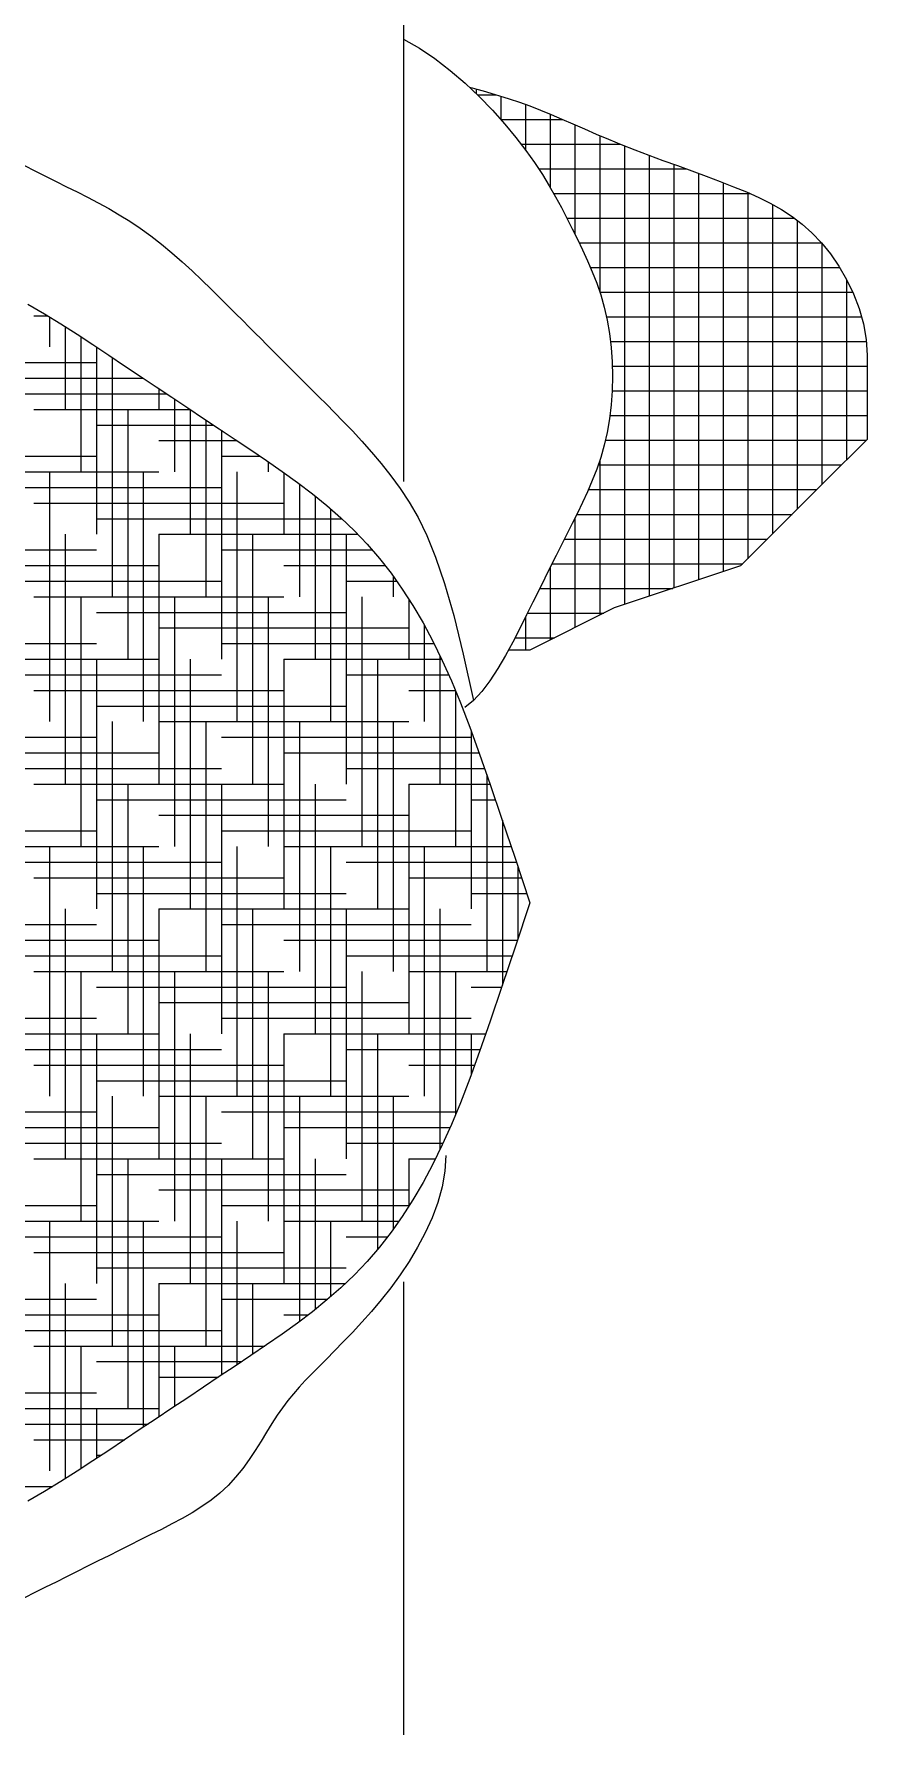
# Model space of a CAD drawing. Extents: x 149.99 to 151.61, y 225.23 to 227.19.
# Drawn here: x 151.276 to 151.61, y 225.694 to 226.374 of the extents above; entities that cross this region are included whole.
import ezdxf

# ---------------------------------------------------------------- set-up
doc = ezdxf.new("R2010")
doc.units = 0
doc.header["$MEASUREMENT"] = 0
doc.layers.get('0').update_dxf_attribs({"linetype": 'CONTINUOUS'})

msp = doc.modelspace()

# ---------------------------------------------------------------- linework, layer by layer
for p, q in [((151.42417, 226.39197), (151.42417, 226.36379)), ((151.42417, 226.37212), (151.43049, 226.36858)), ((151.43049, 226.36858), (151.43673, 226.36439)), ((151.42417, 226.36379), (151.42417, 226.32321)), ((151.43673, 226.36439), (151.44285, 226.35967)), ((151.44285, 226.35967), (151.44877, 226.35455)), ((151.44877, 226.35455), (151.45442, 226.34917)), ((151.45052, 226.35288), (151.45161, 226.35261)), ((151.45161, 226.35261), (151.45347, 226.35212)), ((151.45326, 226.35218), (151.45326, 226.35027)), ((151.45347, 226.35212), (151.456, 226.35144)), ((151.45369, 226.34987), (151.46142, 226.34987)), ((151.45442, 226.34917), (151.45975, 226.34366)), ((151.456, 226.35144), (151.45909, 226.35056)), ((151.45909, 226.35056), (151.46262, 226.34951)), ((151.46262, 226.34951), (151.46648, 226.3483)), ((151.46314, 226.34935), (151.46314, 226.33986)), ((151.46648, 226.3483), (151.47057, 226.34693)), ((151.45975, 226.34366), (151.46468, 226.33815)), ((151.47057, 226.34693), (151.47477, 226.34542)), ((151.47302, 226.34604), (151.47302, 226.32774)), ((151.47477, 226.34542), (151.47899, 226.34377)), ((151.47899, 226.34377), (151.48324, 226.34201)), ((151.4829, 226.34215), (151.4829, 226.31273)), ((151.48324, 226.34201), (151.48756, 226.34015)), ((151.46303, 226.33999), (151.48793, 226.33999)), ((151.46468, 226.33815), (151.46915, 226.33277)), ((151.48756, 226.34015), (151.49198, 226.33821)), ((151.49198, 226.33821), (151.49653, 226.33621)), ((151.49278, 226.33786), (151.49278, 226.29392)), ((151.49653, 226.33621), (151.50125, 226.33415)), ((151.50125, 226.33415), (151.50616, 226.33206)), ((151.46915, 226.33277), (151.47311, 226.32762)), ((151.47119, 226.33011), (151.51093, 226.33011)), ((151.47311, 226.32762), (151.47661, 226.32271)), ((151.50266, 226.33355), (151.50266, 226.27101)), ((151.50616, 226.33206), (151.51131, 226.32996)), ((151.51131, 226.32996), (151.5167, 226.32785)), ((151.51254, 226.32947), (151.51254, 226.14579)), ((151.5167, 226.32785), (151.52229, 226.32574)), ((151.27239, 226.32152), (151.27661, 226.31942)), ((151.42417, 226.32321), (151.42417, 226.26778)), ((151.47661, 226.32271), (151.47972, 226.31799)), ((151.47825, 226.32023), (151.53734, 226.32023)), ((151.52229, 226.32574), (151.52801, 226.32363)), ((151.52242, 226.32569), (151.52242, 226.14909)), ((151.52801, 226.32363), (151.53379, 226.32152)), ((151.5323, 226.32207), (151.5323, 226.15238)), ((151.53379, 226.32152), (151.53958, 226.31942)), ((151.27661, 226.31942), (151.28083, 226.31731)), ((151.28083, 226.31731), (151.28504, 226.3152)), ((151.28504, 226.3152), (151.28926, 226.31309)), ((151.47972, 226.31799), (151.4825, 226.31344)), ((151.4825, 226.31344), (151.48501, 226.30902)), ((151.53958, 226.31942), (151.5453, 226.31731)), ((151.54218, 226.31846), (151.54218, 226.15567)), ((151.5453, 226.31731), (151.55089, 226.3152)), ((151.55089, 226.3152), (151.55628, 226.31309)), ((151.55206, 226.31474), (151.55206, 226.15897)), ((151.28926, 226.31309), (151.29347, 226.31098)), ((151.29347, 226.31098), (151.29769, 226.30883)), ((151.29769, 226.30883), (151.30191, 226.30662)), ((151.30191, 226.30662), (151.30612, 226.30431)), ((151.48426, 226.31035), (151.56281, 226.31035)), ((151.48501, 226.30902), (151.48733, 226.3047)), ((151.55628, 226.31309), (151.56142, 226.31097)), ((151.56142, 226.31097), (151.56631, 226.30879)), ((151.56194, 226.31074), (151.56194, 226.16416)), ((151.56631, 226.30879), (151.57098, 226.30647)), ((151.57098, 226.30647), (151.57543, 226.30396)), ((151.30612, 226.30431), (151.31034, 226.30186)), ((151.31034, 226.30186), (151.31455, 226.29926)), ((151.48733, 226.3047), (151.48951, 226.30045)), ((151.4895, 226.30047), (151.58061, 226.30047)), ((151.48951, 226.30045), (151.49163, 226.29623)), ((151.57182, 226.30599), (151.57182, 226.17404)), ((151.57543, 226.30396), (151.57968, 226.30118)), ((151.57968, 226.30118), (151.58375, 226.29807)), ((151.31455, 226.29926), (151.31877, 226.29645)), ((151.31877, 226.29645), (151.32299, 226.29342)), ((151.32299, 226.29342), (151.3272, 226.29013)), ((151.49163, 226.29623), (151.49373, 226.29201)), ((151.5817, 226.29963), (151.5817, 226.18392)), ((151.58375, 226.29807), (151.58766, 226.29457)), ((151.58766, 226.29457), (151.59141, 226.29061)), ((151.3272, 226.29013), (151.33137, 226.28665)), ((151.33137, 226.28665), (151.33549, 226.28304)), ((151.49373, 226.29201), (151.4958, 226.28775)), ((151.49442, 226.29059), (151.59143, 226.29059)), ((151.4958, 226.28775), (151.49781, 226.28343)), ((151.59141, 226.29061), (151.59502, 226.28614)), ((151.59158, 226.29039), (151.59158, 226.19381)), ((151.59502, 226.28614), (151.59842, 226.28121)), ((151.33549, 226.28304), (151.3395, 226.27936)), ((151.3395, 226.27936), (151.34338, 226.27568)), ((151.49781, 226.28343), (151.49971, 226.27901)), ((151.49898, 226.28071), (151.59871, 226.28071)), ((151.59842, 226.28121), (151.60152, 226.27588)), ((151.34338, 226.27568), (151.3471, 226.27207)), ((151.49971, 226.27901), (151.50149, 226.27446)), ((151.50149, 226.27446), (151.50309, 226.26974)), ((151.60146, 226.27597), (151.60146, 226.20369)), ((151.60152, 226.27588), (151.60424, 226.27023)), ((151.27381, 226.26603), (151.28047, 226.26215)), ((151.3471, 226.27207), (151.35062, 226.26859)), ((151.35062, 226.26859), (151.3539, 226.26531)), ((151.42417, 226.26778), (151.42417, 226.19504)), ((151.50272, 226.27083), (151.60395, 226.27083)), ((151.50309, 226.26974), (151.50451, 226.26483)), ((151.60424, 226.27023), (151.6065, 226.26431)), ((151.27621, 226.26142), (151.28166, 226.26142)), ((151.28047, 226.26215), (151.287, 226.25813)), ((151.28246, 226.26093), (151.28246, 226.24892)), ((151.3539, 226.26531), (151.35694, 226.26227)), ((151.35694, 226.26227), (151.35975, 226.25947)), ((151.35975, 226.25947), (151.36235, 226.25686)), ((151.50451, 226.26483), (151.50569, 226.25969)), ((151.5054, 226.26095), (151.60744, 226.26095)), ((151.50569, 226.25969), (151.50661, 226.2543)), ((151.6065, 226.26431), (151.60821, 226.25819)), ((151.287, 226.25813), (151.29343, 226.25402)), ((151.28871, 226.25704), (151.28871, 226.22392)), ((151.29343, 226.25402), (151.29979, 226.24984)), ((151.29496, 226.25302), (151.29496, 226.19892)), ((151.36235, 226.25686), (151.3648, 226.25442)), ((151.3648, 226.25442), (151.36711, 226.25211)), ((151.36711, 226.25211), (151.36932, 226.24989)), ((151.50661, 226.2543), (151.50727, 226.24871)), ((151.60821, 226.25819), (151.6093, 226.25195)), ((151.29979, 226.24984), (151.30612, 226.24563)), ((151.30121, 226.2489), (151.30121, 226.17392)), ((151.30612, 226.24563), (151.31245, 226.24142)), ((151.36932, 226.24989), (151.37147, 226.24775)), ((151.37147, 226.24775), (151.37358, 226.24563)), ((151.37358, 226.24563), (151.37569, 226.24352)), ((151.50699, 226.25107), (151.60936, 226.25107)), ((151.50727, 226.24871), (151.50766, 226.24299)), ((151.6093, 226.25195), (151.60968, 226.24563)), ((151.60968, 226.24563), (151.60968, 226.2119)), ((151.20121, 226.24267), (151.30121, 226.24267)), ((151.30746, 226.24474), (151.30746, 226.14892)), ((151.31245, 226.24142), (151.31877, 226.2372)), ((151.37569, 226.24352), (151.37784, 226.24137)), ((151.37784, 226.24137), (151.38005, 226.23916)), ((151.38005, 226.23916), (151.38236, 226.23685)), ((151.50766, 226.24299), (151.50779, 226.2372)), ((151.5077, 226.24119), (151.60968, 226.24119)), ((151.22621, 226.23642), (151.31995, 226.23642)), ((151.31877, 226.2372), (151.32509, 226.23298)), ((151.32509, 226.23298), (151.33142, 226.22877)), ((151.32621, 226.23224), (151.32621, 226.22392)), ((151.38236, 226.23685), (151.38481, 226.23441)), ((151.38481, 226.23441), (151.38741, 226.2318)), ((151.38741, 226.2318), (151.39022, 226.22899)), ((151.50779, 226.2372), (151.50766, 226.23141)), ((151.25121, 226.23017), (151.32932, 226.23017)), ((151.33142, 226.22877), (151.33774, 226.22455)), ((151.33246, 226.22808), (151.33246, 226.19892)), ((151.39022, 226.22899), (151.39326, 226.22596)), ((151.39326, 226.22596), (151.39654, 226.22266)), ((151.50727, 226.22569), (151.50661, 226.22011)), ((151.50766, 226.23141), (151.50727, 226.22569)), ((151.50765, 226.23131), (151.60968, 226.23131)), ((151.27621, 226.22392), (151.3387, 226.22392)), ((151.31371, 226.22392), (151.31371, 226.12392)), ((151.33774, 226.22455), (151.34407, 226.22034)), ((151.33871, 226.22391), (151.33871, 226.17392)), ((151.34407, 226.22034), (151.35039, 226.21612)), ((151.34496, 226.21974), (151.34496, 226.14892)), ((151.39654, 226.22266), (151.40004, 226.21911)), ((151.40004, 226.21911), (151.40371, 226.21529)), ((151.50661, 226.22011), (151.50569, 226.21471)), ((151.50676, 226.22143), (151.60968, 226.22143)), ((151.30121, 226.21767), (151.34807, 226.21767)), ((151.32621, 226.21142), (151.35744, 226.21142)), ((151.35039, 226.21612), (151.35672, 226.2119)), ((151.35121, 226.21558), (151.35121, 226.12392)), ((151.35672, 226.2119), (151.36303, 226.20768)), ((151.40371, 226.21529), (151.40748, 226.2112)), ((151.50569, 226.21471), (151.50451, 226.20957)), ((151.50496, 226.21155), (151.60933, 226.21155)), ((151.60968, 226.2119), (151.59282, 226.19504)), ((151.20121, 226.20517), (151.30121, 226.20517)), ((151.35121, 226.20517), (151.36675, 226.20517)), ((151.36303, 226.20768), (151.36932, 226.20343)), ((151.40748, 226.2112), (151.41133, 226.20685)), ((151.41133, 226.20685), (151.41519, 226.20224)), ((151.50309, 226.20466), (151.50149, 226.19994)), ((151.50451, 226.20957), (151.50309, 226.20466)), ((151.22621, 226.19892), (151.32621, 226.19892)), ((151.28246, 226.19892), (151.28246, 226.09892)), ((151.31996, 226.19892), (151.31996, 226.09892)), ((151.35746, 226.19892), (151.35746, 226.09892)), ((151.36932, 226.20343), (151.37554, 226.19911)), ((151.36996, 226.20299), (151.36996, 226.19892)), ((151.37554, 226.19911), (151.38166, 226.19469)), ((151.37621, 226.19863), (151.37621, 226.17392)), ((151.41519, 226.20224), (151.41902, 226.19737)), ((151.50149, 226.19994), (151.49971, 226.19539)), ((151.50207, 226.20167), (151.59945, 226.20167)), ((151.50266, 226.20339), (151.50266, 226.14153)), ((151.25121, 226.19267), (151.35121, 226.19267)), ((151.38166, 226.19469), (151.38765, 226.19014)), ((151.38246, 226.19408), (151.38246, 226.14892)), ((151.41902, 226.19737), (151.42277, 226.19223)), ((151.42277, 226.19223), (151.4264, 226.18676)), ((151.49781, 226.19097), (151.4958, 226.18665)), ((151.49971, 226.19539), (151.49781, 226.19097)), ((151.49816, 226.19179), (151.58957, 226.19179)), ((151.59282, 226.19504), (151.55909, 226.16131)), ((151.27621, 226.18642), (151.37621, 226.18642)), ((151.38765, 226.19014), (151.39348, 226.18542)), ((151.38871, 226.18928), (151.38871, 226.12392)), ((151.39348, 226.18542), (151.3991, 226.18051)), ((151.39496, 226.18413), (151.39496, 226.09892)), ((151.4264, 226.18676), (151.42995, 226.18063)), ((151.4958, 226.18665), (151.49373, 226.1824)), ((151.30121, 226.18017), (151.39946, 226.18017)), ((151.3991, 226.18051), (151.4045, 226.17536)), ((151.42995, 226.18063), (151.43346, 226.17343)), ((151.49163, 226.17818), (151.48952, 226.17395)), ((151.49373, 226.1824), (151.49163, 226.17818)), ((151.49278, 226.18048), (151.49278, 226.13659)), ((151.49349, 226.18191), (151.57969, 226.18191)), ((151.28871, 226.17392), (151.28871, 226.07392)), ((151.32621, 226.17392), (151.32621, 226.07392)), ((151.32621, 226.17392), (151.40587, 226.17392)), ((151.36371, 226.17392), (151.36371, 226.07392)), ((151.40121, 226.17392), (151.40121, 226.07392)), ((151.4045, 226.17536), (151.40964, 226.16996)), ((151.43346, 226.17343), (151.43698, 226.16476)), ((151.48952, 226.17395), (151.48739, 226.1697)), ((151.48856, 226.17203), (151.56981, 226.17203)), ((151.20121, 226.16767), (151.30121, 226.16767)), ((151.35121, 226.16767), (151.41161, 226.16767)), ((151.40964, 226.16996), (151.41453, 226.16428)), ((151.41453, 226.16428), (151.4192, 226.15829)), ((151.43698, 226.16476), (151.44056, 226.15422)), ((151.48523, 226.16538), (151.48302, 226.16096)), ((151.48739, 226.1697), (151.48523, 226.16538)), ((151.22621, 226.16142), (151.32621, 226.16142)), ((151.37621, 226.16142), (151.41676, 226.16142)), ((151.4192, 226.15829), (151.42365, 226.152)), ((151.41996, 226.15722), (151.41996, 226.14892)), ((151.48302, 226.16096), (151.48075, 226.15641)), ((151.4829, 226.16072), (151.4829, 226.13165)), ((151.48362, 226.16215), (151.55993, 226.16215)), ((151.55909, 226.16131), (151.5085, 226.14445)), ((151.25121, 226.15517), (151.35121, 226.15517)), ((151.40121, 226.15517), (151.42141, 226.15517)), ((151.42365, 226.152), (151.4279, 226.14538)), ((151.44056, 226.15422), (151.44424, 226.14141)), ((151.47839, 226.15169), (151.47593, 226.14678)), ((151.48075, 226.15641), (151.47839, 226.15169)), ((151.47868, 226.15227), (151.53196, 226.15227)), ((151.27621, 226.14892), (151.37621, 226.14892)), ((151.29496, 226.14892), (151.29496, 226.04892)), ((151.33246, 226.14892), (151.33246, 226.04892)), ((151.36996, 226.14892), (151.36996, 226.04892)), ((151.40746, 226.14892), (151.40746, 226.04892)), ((151.42621, 226.14801), (151.42621, 226.12392)), ((151.4279, 226.14538), (151.43197, 226.13841)), ((151.47593, 226.14678), (151.47336, 226.14164)), ((151.5085, 226.14445), (151.47477, 226.12758)), ((151.30121, 226.14267), (151.40121, 226.14267)), ((151.32621, 226.13642), (151.42621, 226.13642)), ((151.43197, 226.13841), (151.43588, 226.13108)), ((151.43246, 226.13749), (151.43246, 226.09892)), ((151.44424, 226.14141), (151.44808, 226.12592)), ((151.47336, 226.14164), (151.47066, 226.13626)), ((151.47302, 226.14096), (151.47302, 226.12758)), ((151.47374, 226.14239), (151.50438, 226.14239)), ((151.20121, 226.13017), (151.30121, 226.13017)), ((151.35121, 226.13017), (151.43632, 226.13017)), ((151.43588, 226.13108), (151.43963, 226.12337)), ((151.46784, 226.13078), (151.4649, 226.12535)), ((151.47066, 226.13626), (151.46784, 226.13078)), ((151.46873, 226.13251), (151.48462, 226.13251)), ((151.22621, 226.12392), (151.32621, 226.12392)), ((151.30121, 226.12392), (151.30121, 226.02392)), ((151.33871, 226.12392), (151.33871, 226.02392)), ((151.37621, 226.12392), (151.37621, 226.02392)), ((151.37621, 226.12392), (151.43936, 226.12392)), ((151.41371, 226.12392), (151.41371, 226.02392)), ((151.43871, 226.12527), (151.43871, 226.07392)), ((151.43963, 226.12337), (151.44328, 226.11522)), ((151.44808, 226.12592), (151.45212, 226.10736)), ((151.4649, 226.12535), (151.46185, 226.12014)), ((151.47477, 226.12758), (151.46611, 226.12758)), ((151.25121, 226.11767), (151.35121, 226.11767)), ((151.40121, 226.11767), (151.44218, 226.11767)), ((151.46185, 226.12014), (151.4587, 226.1153)), ((151.27621, 226.11142), (151.37621, 226.11142)), ((151.42621, 226.11142), (151.44485, 226.11142)), ((151.44328, 226.11522), (151.4469, 226.10643)), ((151.44496, 226.11115), (151.44496, 226.04892)), ((151.45545, 226.11098), (151.45212, 226.10736)), ((151.4587, 226.1153), (151.45545, 226.11098)), ((151.30121, 226.10517), (151.40121, 226.10517)), ((151.4469, 226.10643), (151.45063, 226.09676)), ((151.45212, 226.10736), (151.4487, 226.10458)), ((151.30746, 226.09892), (151.30746, 225.99892)), ((151.32621, 226.09892), (151.42621, 226.09892)), ((151.34496, 226.09892), (151.34496, 225.99892)), ((151.38246, 226.09892), (151.38246, 225.99892)), ((151.41996, 226.09892), (151.41996, 225.99892)), ((151.45063, 226.09676), (151.45457, 226.08595)), ((151.20121, 226.09267), (151.30121, 226.09267)), ((151.35121, 226.09267), (151.45121, 226.09267)), ((151.45121, 226.09517), (151.45121, 226.02392)), ((151.22621, 226.08642), (151.32621, 226.08642)), ((151.37621, 226.08642), (151.45439, 226.08642)), ((151.45457, 226.08595), (151.45883, 226.07375)), ((151.25121, 226.08017), (151.35121, 226.08017)), ((151.40121, 226.08017), (151.45659, 226.08017)), ((151.45746, 226.07769), (151.45746, 225.99892)), ((151.27621, 226.07392), (151.37621, 226.07392)), ((151.31371, 226.07392), (151.31371, 225.97392)), ((151.35121, 226.07392), (151.35121, 225.97392)), ((151.38871, 226.07392), (151.38871, 225.97392)), ((151.42621, 226.07392), (151.42621, 225.97392)), ((151.42621, 226.07392), (151.45878, 226.07392)), ((151.45883, 226.07375), (151.46355, 226.05993)), ((151.30121, 226.06767), (151.40121, 226.06767)), ((151.45121, 226.06767), (151.46091, 226.06767)), ((151.20121, 226.05517), (151.30121, 226.05517)), ((151.32621, 226.06142), (151.42621, 226.06142)), ((151.35121, 226.05517), (151.45121, 226.05517)), ((151.46355, 226.05993), (151.46882, 226.04422)), ((151.46371, 226.05945), (151.46371, 225.99334)), ((151.22621, 226.04892), (151.32621, 226.04892)), ((151.28246, 226.04892), (151.28246, 225.94892)), ((151.31996, 226.04892), (151.31996, 225.94892)), ((151.35746, 226.04892), (151.35746, 225.94892)), ((151.37621, 226.04892), (151.46724, 226.04892)), ((151.39496, 226.04892), (151.39496, 225.94892)), ((151.43246, 226.04892), (151.43246, 225.94892)), ((151.25121, 226.04267), (151.35121, 226.04267)), ((151.40121, 226.04267), (151.46934, 226.04267)), ((151.46882, 226.04422), (151.47477, 226.02639)), ((151.27621, 226.03642), (151.37621, 226.03642)), ((151.42621, 226.03642), (151.47142, 226.03642)), ((151.46996, 226.04081), (151.46996, 226.01197)), ((151.30121, 226.03017), (151.40121, 226.03017)), ((151.45121, 226.03017), (151.47351, 226.03017)), ((151.28871, 226.02392), (151.28871, 225.92392)), ((151.32621, 226.02392), (151.32621, 225.92392)), ((151.32621, 226.02392), (151.42621, 226.02392)), ((151.36371, 226.02392), (151.36371, 225.92392)), ((151.40121, 226.02392), (151.40121, 225.92392)), ((151.43871, 226.02392), (151.43871, 225.92752)), ((151.47477, 226.02639), (151.46882, 226.00857)), ((151.20121, 226.01767), (151.30121, 226.01767)), ((151.35121, 226.01767), (151.45121, 226.01767)), ((151.22621, 226.01142), (151.32621, 226.01142)), ((151.37621, 226.01142), (151.46977, 226.01142)), ((151.46882, 226.00857), (151.46355, 225.99286)), ((151.25121, 226.00517), (151.35121, 226.00517)), ((151.40121, 226.00517), (151.46768, 226.00517)), ((151.27621, 225.99892), (151.37621, 225.99892)), ((151.29496, 225.99892), (151.29496, 225.89892)), ((151.33246, 225.99892), (151.33246, 225.89892)), ((151.36996, 225.99892), (151.36996, 225.89892)), ((151.40746, 225.99892), (151.40746, 225.89892)), ((151.42621, 225.99892), (151.46558, 225.99892)), ((151.44496, 225.99892), (151.44496, 225.94164)), ((151.30121, 225.99267), (151.40121, 225.99267)), ((151.45121, 225.99267), (151.46348, 225.99267)), ((151.46355, 225.99286), (151.45883, 225.97904)), ((151.20121, 225.98017), (151.30121, 225.98017)), ((151.32621, 225.98642), (151.42621, 225.98642)), ((151.35121, 225.98017), (151.45121, 225.98017)), ((151.22621, 225.97392), (151.32621, 225.97392)), ((151.30121, 225.97392), (151.30121, 225.87392)), ((151.33871, 225.97392), (151.33871, 225.87392)), ((151.37621, 225.97392), (151.37621, 225.87392)), ((151.37621, 225.97392), (151.45704, 225.97392)), ((151.41371, 225.97392), (151.41371, 225.88755)), ((151.45121, 225.97392), (151.45121, 225.95762)), ((151.45883, 225.97904), (151.45457, 225.96684)), ((151.25121, 225.96767), (151.35121, 225.96767)), ((151.40121, 225.96767), (151.45485, 225.96767)), ((151.45457, 225.96684), (151.45063, 225.95603)), ((151.27621, 225.96142), (151.37621, 225.96142)), ((151.42621, 225.96142), (151.45259, 225.96142)), ((151.30121, 225.95517), (151.40121, 225.95517)), ((151.45063, 225.95603), (151.4469, 225.94635)), ((151.30746, 225.94892), (151.30746, 225.84892)), ((151.32621, 225.94892), (151.42621, 225.94892)), ((151.34496, 225.94892), (151.34496, 225.84892)), ((151.38246, 225.94892), (151.38246, 225.8587)), ((151.41996, 225.94892), (151.41996, 225.89557)), ((151.4469, 225.94635), (151.44328, 225.93757)), ((151.20121, 225.94267), (151.30121, 225.94267)), ((151.35121, 225.94267), (151.44538, 225.94267)), ((151.22621, 225.93642), (151.32621, 225.93642)), ((151.37621, 225.93642), (151.44276, 225.93642)), ((151.44328, 225.93757), (151.43963, 225.92942)), ((151.25121, 225.93017), (151.35121, 225.93017)), ((151.40121, 225.93017), (151.43997, 225.93017)), ((151.43963, 225.92942), (151.43588, 225.92171)), ((151.27621, 225.92392), (151.37621, 225.92392)), ((151.31371, 225.92392), (151.31371, 225.82392)), ((151.35121, 225.92392), (151.35121, 225.83721)), ((151.38871, 225.92392), (151.38871, 225.86351)), ((151.42621, 225.92392), (151.42621, 225.90478)), ((151.42621, 225.92392), (151.43695, 225.92392)), ((151.43588, 225.92171), (151.43197, 225.91438)), ((151.44066, 225.91889), (151.43957, 225.9126)), ((151.44104, 225.92521), (151.44066, 225.91889)), ((151.30121, 225.91767), (151.40121, 225.91767)), ((151.43197, 225.91438), (151.4279, 225.90741)), ((151.43957, 225.9126), (151.43785, 225.90638)), ((151.20121, 225.90517), (151.30121, 225.90517)), ((151.32621, 225.91142), (151.42621, 225.91142)), ((151.35121, 225.90517), (151.42646, 225.90517)), ((151.4279, 225.90741), (151.42365, 225.90079)), ((151.43785, 225.90638), (151.43559, 225.90026)), ((151.22621, 225.89892), (151.32621, 225.89892)), ((151.28246, 225.89892), (151.28246, 225.79892)), ((151.31996, 225.89892), (151.31996, 225.81638)), ((151.35746, 225.89892), (151.35746, 225.84138)), ((151.37621, 225.89892), (151.42232, 225.89892)), ((151.39496, 225.89892), (151.39496, 225.86866)), ((151.42365, 225.90079), (151.4192, 225.89449)), ((151.43559, 225.90026), (151.43287, 225.89427)), ((151.25121, 225.89267), (151.35121, 225.89267)), ((151.40121, 225.89267), (151.41777, 225.89267)), ((151.4192, 225.89449), (151.41453, 225.88851)), ((151.43287, 225.89427), (151.42977, 225.88845)), ((151.27621, 225.88642), (151.37621, 225.88642)), ((151.41453, 225.88851), (151.40964, 225.88283)), ((151.42977, 225.88845), (151.42638, 225.88282)), ((151.30121, 225.88017), (151.40121, 225.88017)), ((151.40964, 225.88283), (151.4045, 225.87742)), ((151.42638, 225.88282), (151.42277, 225.87742)), ((151.28871, 225.87392), (151.28871, 225.79575)), ((151.32621, 225.87392), (151.32621, 225.82054)), ((151.32621, 225.87392), (151.40082, 225.87392)), ((151.36371, 225.87392), (151.36371, 225.84556)), ((151.3991, 225.87228), (151.39348, 225.86737)), ((151.4045, 225.87742), (151.3991, 225.87228)), ((151.41902, 225.87229), (151.41519, 225.86741)), ((151.42277, 225.87742), (151.41902, 225.87229)), ((151.42417, 225.87461), (151.42417, 225.79631)), ((151.20121, 225.86767), (151.30121, 225.86767)), ((151.35121, 225.86767), (151.39382, 225.86767)), ((151.39348, 225.86737), (151.38765, 225.86265)), ((151.41519, 225.86741), (151.41133, 225.8628)), ((151.22621, 225.86142), (151.32621, 225.86142)), ((151.38166, 225.8581), (151.37554, 225.85368)), ((151.37621, 225.86142), (151.38603, 225.86142)), ((151.38765, 225.86265), (151.38166, 225.8581)), ((151.40748, 225.85845), (151.40371, 225.85437)), ((151.41133, 225.8628), (151.40748, 225.85845)), ((151.25121, 225.85517), (151.35121, 225.85517)), ((151.37554, 225.85368), (151.36932, 225.84936)), ((151.40371, 225.85437), (151.40004, 225.85055)), ((151.27621, 225.84892), (151.36867, 225.84892)), ((151.29496, 225.84892), (151.29496, 225.79977)), ((151.33246, 225.84892), (151.33246, 225.82471)), ((151.36303, 225.84511), (151.35672, 225.84088)), ((151.36932, 225.84936), (151.36303, 225.84511)), ((151.39654, 225.84699), (151.39326, 225.84369)), ((151.40004, 225.85055), (151.39654, 225.84699)), ((151.30121, 225.84267), (151.35938, 225.84267)), ((151.35672, 225.84088), (151.35039, 225.83667)), ((151.38741, 225.83781), (151.38481, 225.8351)), ((151.39022, 225.84065), (151.38741, 225.83781)), ((151.39326, 225.84369), (151.39022, 225.84065)), ((151.32621, 225.83642), (151.35002, 225.83642)), ((151.34407, 225.83245), (151.33774, 225.82824)), ((151.35039, 225.83667), (151.34407, 225.83245)), ((151.38236, 225.83245), (151.38005, 225.82981)), ((151.38481, 225.8351), (151.38236, 225.83245)), ((151.20121, 225.83017), (151.30121, 225.83017)), ((151.22621, 225.82392), (151.32621, 225.82392)), ((151.30121, 225.82392), (151.30121, 225.80389)), ((151.33142, 225.82402), (151.32509, 225.8198)), ((151.33774, 225.82824), (151.33142, 225.82402)), ((151.37569, 225.82425), (151.37358, 225.82121)), ((151.37784, 225.82709), (151.37569, 225.82425)), ((151.38005, 225.82981), (151.37784, 225.82709)), ((151.25121, 225.81767), (151.32189, 225.81767)), ((151.32509, 225.8198), (151.31877, 225.81559)), ((151.37147, 225.81793), (151.36932, 225.81445)), ((151.37358, 225.82121), (151.37147, 225.81793)), ((151.27621, 225.81142), (151.31252, 225.81142)), ((151.31245, 225.81137), (151.30612, 225.80716)), ((151.31877, 225.81559), (151.31245, 225.81137)), ((151.36711, 225.81083), (151.3648, 225.80716)), ((151.36932, 225.81445), (151.36711, 225.81083)), ((151.30612, 225.80716), (151.29979, 225.80294)), ((151.30121, 225.80517), (151.30313, 225.80517)), ((151.36235, 225.80348), (151.35975, 225.79986)), ((151.3648, 225.80716), (151.36235, 225.80348)), ((151.29343, 225.79877), (151.287, 225.79465)), ((151.29979, 225.80294), (151.29343, 225.79877)), ((151.35694, 225.79638), (151.3539, 225.7931)), ((151.35975, 225.79986), (151.35694, 225.79638)), ((151.42417, 225.79631), (151.42417, 225.73673)), ((151.20121, 225.79267), (151.28377, 225.79267)), ((151.28047, 225.79064), (151.27381, 225.78676)), ((151.287, 225.79465), (151.28047, 225.79064)), ((151.35062, 225.79007), (151.3471, 225.78726)), ((151.3539, 225.7931), (151.35062, 225.79007)), ((151.34338, 225.78465), (151.3395, 225.78221)), ((151.3471, 225.78726), (151.34338, 225.78465)), ((151.33137, 225.77769), (151.3272, 225.77554)), ((151.33549, 225.7799), (151.33137, 225.77769)), ((151.3395, 225.78221), (151.33549, 225.7799)), ((151.31455, 225.76921), (151.31034, 225.7671)), ((151.31877, 225.77132), (151.31455, 225.76921)), ((151.32299, 225.77343), (151.31877, 225.77132)), ((151.3272, 225.77554), (151.32299, 225.77343)), ((151.30191, 225.76289), (151.29769, 225.76078)), ((151.30612, 225.76499), (151.30191, 225.76289)), ((151.31034, 225.7671), (151.30612, 225.76499)), ((151.28926, 225.75656), (151.28504, 225.75445)), ((151.29347, 225.75867), (151.28926, 225.75656)), ((151.29769, 225.76078), (151.29347, 225.75867)), ((151.27661, 225.75024), (151.27239, 225.74813)), ((151.28083, 225.75235), (151.27661, 225.75024)), ((151.28504, 225.75445), (151.28083, 225.75235)), ((151.42417, 225.73673), (151.42417, 225.69326))]:
    msp.add_line(p, q)

doc.saveas('drawing.dxf')
